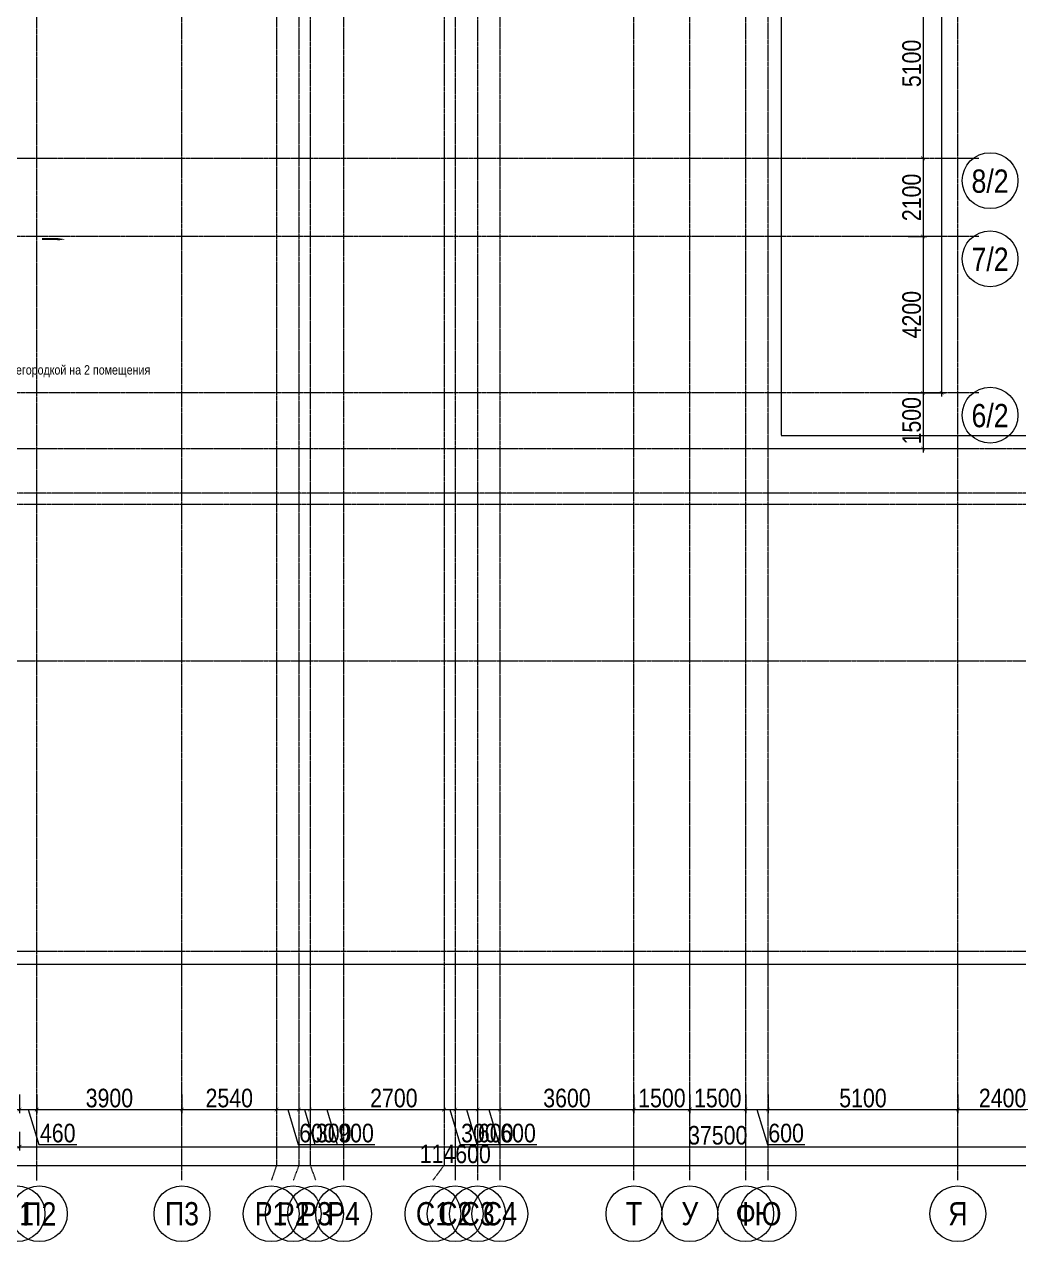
# Model space of a CAD drawing. Header units: millimetres. Extents: x 538266 to 1167394, y 114608 to 637157.
# Drawn here: x 1092160 to 1118866, y 488964 to 521669 of the extents above; entities that cross this region are included whole.
import ezdxf
from ezdxf.enums import TextEntityAlignment as Align

# ---------------------------------------------------------------- set-up
doc = ezdxf.new("R2010")
doc.units = ezdxf.units.MM
doc.linetypes.add('CENTER2', pattern=[28.575, 19.05, -3.175, 3.175, -3.175])
doc.linetypes.add('DASHED', pattern=[19.05, 12.7, -6.35])
doc.layers.get('Defpoints').update_dxf_attribs({"color": 140})
for name, color, linetype, lineweight in [('0) шт стен 3 эт', 150, 'Continuous', 60), ('АР_площадь пом', 5, 'Continuous', 5), ('РД_Оси_размер', 8, 'Continuous', 0), ('РД_Разуклонка к трапам', 124, 'Continuous', 0)]:
    doc.layers.add(name, color=color, linetype=linetype, lineweight=lineweight)
doc.layers.add('A-AREA', color=7, linetype='Continuous', lineweight=15, true_color=0x7f7f7f)
doc.layers.add('РД_Оси_100', color=7, linetype='Continuous', lineweight=0, true_color=0x525252)
doc.layers.add('АР_Делит', color=120, linetype='Continuous', lineweight=0, plot=False)
doc.styles.add('style1', font='ARIALN.TTF')
doc.styles.add('ккк', font='isocpeur.ttf', dxfattribs={"width": 0.85, "oblique": 15})
doc.dimstyles.new('Dim100_ареал', dxfattribs={"dimscale": 100, "dimtxt": 2.5, "dimasz": 1, "dimexe": 1, "dimexo": 1, "dimgap": 0.5, "dimtad": 1, "dimzin": 12, "dimdsep": 46, "dimtxsty": 'style1', "dimblk": 'ARCHTICK', "dimcen": 1, "dimdle": 1, "dimclrd": 256, "dimclre": 256, "dimaunit": 1, "dimadec": 0, "dimazin": 3, "dimtfac": 1, "dimtmove": 1, "dimatfit": 3, "dimldrblk": 'OPEN30', "dimfxl": 4, "dimfxlon": 1, "dimtolj": 1, "dimtzin": 0, "dimlwd": 9, "dimlwe": 9, "dimarcsym": 0})

# ---------------------------------------------------------------- blocks, each defined once
blk = doc.blocks.new('A-iden')
at = {"linetype": 'Continuous', "lineweight": 5}
blk.add_circle((0, -4), 3, dxfattribs=at)
at = {"color": 0, "linetype": 'Continuous', "lineweight": 20, "style": 'ккк', "width": 0.85}
blk.add_attdef('ID', text='', height=8, dxfattribs=at).set_placement((0.31, -3.85), align=Align.MIDDLE_CENTER)
blk = doc.blocks.new('_ArchTick')
at = {"color": 0, "linetype": 'ByBlock', "const_width": 0.15}
blk.add_lwpolyline([(-0.5, -0.5), (0.5, 0.5)], dxfattribs=at)
blk = doc.blocks.new('*D932')
at = {"layer": 'Defpoints', "color": 0, "transparency": 16777216}
for p in [(45600, -3255), (46060, -3255), (46060, -4255)]:
    blk.add_point(p, dxfattribs=at)
at = {"layer": 'РД_Оси_размер', "lineweight": 9, "transparency": 16777216}
for p, q in [((45600, -3855), (45600, -4355)), ((46060, -3855), (46060, -4355)), ((45500, -4255), (46160, -4255)), ((45830, -4255), (46112, -5196)), ((46112, -5196), (47133, -5196))]:
    blk.add_line(p, q, dxfattribs=at)
at = {"layer": 'РД_Оси_размер', "lineweight": 9, "transparency": 16777216, "xscale": 100, "yscale": 100, "zscale": 100, "rotation": 180}
blk.add_blockref('_ArchTick', (45600, -4255), dxfattribs=at)
at = {"layer": 'РД_Оси_размер', "lineweight": 9, "transparency": 16777216, "xscale": 100, "yscale": 100, "zscale": 100}
blk.add_blockref('_ArchTick', (46060, -4255), dxfattribs=at)
at = {"layer": 'РД_Оси_размер', "color": 0, "transparency": 16777216, "insert": (46623, -4891), "char_height": 500, "attachment_point": 5, "style": 'style1'}
blk.add_mtext('\\A1;460', dxfattribs=at)
blk = doc.blocks.new('_Open30')
at = {"color": 0, "linetype": 'ByBlock', "lineweight": -2}
for p, q in [((-1, 0.27), (0, 0)), ((0, 0), (-1, -0.27)), ((0, 0), (-1, 0))]:
    blk.add_line(p, q, dxfattribs=at)
blk = doc.blocks.new('*D933')
at = {"layer": 'Defpoints', "color": 0, "transparency": 16777216}
for p in [(46060, -3255), (49960, -3255), (49960, -4255)]:
    blk.add_point(p, dxfattribs=at)
at = {"layer": 'РД_Оси_размер', "lineweight": 9, "transparency": 16777216}
for p, q in [((46060, -3855), (46060, -4355)), ((49960, -3855), (49960, -4355)), ((45960, -4255), (50060, -4255))]:
    blk.add_line(p, q, dxfattribs=at)
at = {"layer": 'РД_Оси_размер', "lineweight": 9, "transparency": 16777216, "xscale": 100, "yscale": 100, "zscale": 100, "rotation": 180}
blk.add_blockref('_ArchTick', (46060, -4255), dxfattribs=at)
at = {"layer": 'РД_Оси_размер', "lineweight": 9, "transparency": 16777216, "xscale": 100, "yscale": 100, "zscale": 100}
blk.add_blockref('_ArchTick', (49960, -4255), dxfattribs=at)
at = {"layer": 'РД_Оси_размер', "color": 0, "transparency": 16777216, "insert": (48010, -3950), "char_height": 500, "attachment_point": 5, "style": 'style1'}
blk.add_mtext('\\A1;3900', dxfattribs=at)
blk = doc.blocks.new('*D934')
at = {"layer": 'Defpoints', "color": 0, "transparency": 16777216}
for p in [(49960, -3255), (52500, -3255), (52500, -4255)]:
    blk.add_point(p, dxfattribs=at)
at = {"layer": 'РД_Оси_размер', "lineweight": 9, "transparency": 16777216}
for p, q in [((49960, -3855), (49960, -4355)), ((52500, -3855), (52500, -4355)), ((49860, -4255), (52600, -4255))]:
    blk.add_line(p, q, dxfattribs=at)
at = {"layer": 'РД_Оси_размер', "lineweight": 9, "transparency": 16777216, "xscale": 100, "yscale": 100, "zscale": 100, "rotation": 180}
blk.add_blockref('_ArchTick', (49960, -4255), dxfattribs=at)
at = {"layer": 'РД_Оси_размер', "lineweight": 9, "transparency": 16777216, "xscale": 100, "yscale": 100, "zscale": 100}
blk.add_blockref('_ArchTick', (52500, -4255), dxfattribs=at)
at = {"layer": 'РД_Оси_размер', "color": 0, "transparency": 16777216, "insert": (51230, -3950), "char_height": 500, "attachment_point": 5, "style": 'style1'}
blk.add_mtext('\\A1;2540', dxfattribs=at)
blk = doc.blocks.new('*D935')
at = {"layer": 'Defpoints', "color": 0, "transparency": 16777216}
for p in [(52500, -3255), (53100, -3255), (53100, -4255)]:
    blk.add_point(p, dxfattribs=at)
at = {"layer": 'РД_Оси_размер', "lineweight": 9, "transparency": 16777216}
for p, q in [((52500, -3855), (52500, -4355)), ((53100, -3855), (53100, -4355)), ((52400, -4255), (53200, -4255)), ((52800, -4255), (53082, -5196)), ((53082, -5196), (54089, -5196))]:
    blk.add_line(p, q, dxfattribs=at)
at = {"layer": 'РД_Оси_размер', "lineweight": 9, "transparency": 16777216, "xscale": 100, "yscale": 100, "zscale": 100, "rotation": 180}
blk.add_blockref('_ArchTick', (52500, -4255), dxfattribs=at)
at = {"layer": 'РД_Оси_размер', "lineweight": 9, "transparency": 16777216, "xscale": 100, "yscale": 100, "zscale": 100}
blk.add_blockref('_ArchTick', (53100, -4255), dxfattribs=at)
at = {"layer": 'РД_Оси_размер', "color": 0, "transparency": 16777216, "insert": (53586, -4891), "char_height": 500, "attachment_point": 5, "style": 'style1'}
blk.add_mtext('\\A1;600', dxfattribs=at)
blk = doc.blocks.new('*D936')
at = {"layer": 'Defpoints', "color": 0, "transparency": 16777216}
for p in [(53100, -3255), (53400, -3255), (53400, -4255)]:
    blk.add_point(p, dxfattribs=at)
at = {"layer": 'РД_Оси_размер', "lineweight": 9, "transparency": 16777216}
for p, q in [((53100, -3855), (53100, -4355)), ((53400, -3855), (53400, -4355)), ((53000, -4255), (53500, -4255)), ((53250, -4255), (53532, -5196)), ((53532, -5196), (54537, -5196))]:
    blk.add_line(p, q, dxfattribs=at)
at = {"layer": 'РД_Оси_размер', "lineweight": 9, "transparency": 16777216, "xscale": 100, "yscale": 100, "zscale": 100, "rotation": 180}
blk.add_blockref('_ArchTick', (53100, -4255), dxfattribs=at)
at = {"layer": 'РД_Оси_размер', "lineweight": 9, "transparency": 16777216, "xscale": 100, "yscale": 100, "zscale": 100}
blk.add_blockref('_ArchTick', (53400, -4255), dxfattribs=at)
at = {"layer": 'РД_Оси_размер', "color": 0, "transparency": 16777216, "insert": (54035, -4891), "char_height": 500, "attachment_point": 5, "style": 'style1'}
blk.add_mtext('\\A1;300', dxfattribs=at)
blk = doc.blocks.new('*D937')
at = {"layer": 'Defpoints', "color": 0, "transparency": 16777216}
for p in [(53400, -3255), (54300, -3255), (54300, -4255)]:
    blk.add_point(p, dxfattribs=at)
at = {"layer": 'РД_Оси_размер', "lineweight": 9, "transparency": 16777216}
for p, q in [((53400, -3855), (53400, -4355)), ((54300, -3855), (54300, -4355)), ((53300, -4255), (54400, -4255)), ((53850, -4255), (54132, -5196)), ((54132, -5196), (55137, -5196))]:
    blk.add_line(p, q, dxfattribs=at)
at = {"layer": 'РД_Оси_размер', "lineweight": 9, "transparency": 16777216, "xscale": 100, "yscale": 100, "zscale": 100, "rotation": 180}
blk.add_blockref('_ArchTick', (53400, -4255), dxfattribs=at)
at = {"layer": 'РД_Оси_размер', "lineweight": 9, "transparency": 16777216, "xscale": 100, "yscale": 100, "zscale": 100}
blk.add_blockref('_ArchTick', (54300, -4255), dxfattribs=at)
at = {"layer": 'РД_Оси_размер', "color": 0, "transparency": 16777216, "insert": (54635, -4891), "char_height": 500, "attachment_point": 5, "style": 'style1'}
blk.add_mtext('\\A1;900', dxfattribs=at)
blk = doc.blocks.new('*D938')
at = {"layer": 'Defpoints', "color": 0, "transparency": 16777216}
for p in [(54300, -3255), (57000, -3255), (57000, -4255)]:
    blk.add_point(p, dxfattribs=at)
at = {"layer": 'РД_Оси_размер', "lineweight": 9, "transparency": 16777216}
for p, q in [((54300, -3855), (54300, -4355)), ((57000, -3855), (57000, -4355)), ((54200, -4255), (57100, -4255))]:
    blk.add_line(p, q, dxfattribs=at)
at = {"layer": 'РД_Оси_размер', "lineweight": 9, "transparency": 16777216, "xscale": 100, "yscale": 100, "zscale": 100, "rotation": 180}
blk.add_blockref('_ArchTick', (54300, -4255), dxfattribs=at)
at = {"layer": 'РД_Оси_размер', "lineweight": 9, "transparency": 16777216, "xscale": 100, "yscale": 100, "zscale": 100}
blk.add_blockref('_ArchTick', (57000, -4255), dxfattribs=at)
at = {"layer": 'РД_Оси_размер', "color": 0, "transparency": 16777216, "insert": (55650, -3950), "char_height": 500, "attachment_point": 5, "style": 'style1'}
blk.add_mtext('\\A1;2700', dxfattribs=at)
blk = doc.blocks.new('*D939')
at = {"layer": 'Defpoints', "color": 0, "transparency": 16777216}
for p in [(57000, -3255), (57300, -3255), (57300, -4255)]:
    blk.add_point(p, dxfattribs=at)
at = {"layer": 'РД_Оси_размер', "lineweight": 9, "transparency": 16777216}
for p, q in [((57000, -3855), (57000, -4355)), ((57300, -3855), (57300, -4355)), ((56900, -4255), (57400, -4255)), ((57150, -4255), (57432, -5196)), ((57432, -5196), (58437, -5196))]:
    blk.add_line(p, q, dxfattribs=at)
at = {"layer": 'РД_Оси_размер', "lineweight": 9, "transparency": 16777216, "xscale": 100, "yscale": 100, "zscale": 100, "rotation": 180}
blk.add_blockref('_ArchTick', (57000, -4255), dxfattribs=at)
at = {"layer": 'РД_Оси_размер', "lineweight": 9, "transparency": 16777216, "xscale": 100, "yscale": 100, "zscale": 100}
blk.add_blockref('_ArchTick', (57300, -4255), dxfattribs=at)
at = {"layer": 'РД_Оси_размер', "color": 0, "transparency": 16777216, "insert": (57935, -4891), "char_height": 500, "attachment_point": 5, "style": 'style1'}
blk.add_mtext('\\A1;300', dxfattribs=at)
blk = doc.blocks.new('*D940')
at = {"layer": 'Defpoints', "color": 0, "transparency": 16777216}
for p in [(57300, -3255), (57900, -3255), (57900, -4255)]:
    blk.add_point(p, dxfattribs=at)
at = {"layer": 'РД_Оси_размер', "lineweight": 9, "transparency": 16777216}
for p, q in [((57300, -3855), (57300, -4355)), ((57900, -3855), (57900, -4355)), ((57200, -4255), (58000, -4255)), ((57600, -4255), (57882, -5196)), ((57882, -5196), (58889, -5196))]:
    blk.add_line(p, q, dxfattribs=at)
at = {"layer": 'РД_Оси_размер', "lineweight": 9, "transparency": 16777216, "xscale": 100, "yscale": 100, "zscale": 100, "rotation": 180}
blk.add_blockref('_ArchTick', (57300, -4255), dxfattribs=at)
at = {"layer": 'РД_Оси_размер', "lineweight": 9, "transparency": 16777216, "xscale": 100, "yscale": 100, "zscale": 100}
blk.add_blockref('_ArchTick', (57900, -4255), dxfattribs=at)
at = {"layer": 'РД_Оси_размер', "color": 0, "transparency": 16777216, "insert": (58386, -4891), "char_height": 500, "attachment_point": 5, "style": 'style1'}
blk.add_mtext('\\A1;600', dxfattribs=at)
blk = doc.blocks.new('*D941')
at = {"layer": 'Defpoints', "color": 0, "transparency": 16777216}
for p in [(57900, -3255), (58500, -3255), (58500, -4255)]:
    blk.add_point(p, dxfattribs=at)
at = {"layer": 'РД_Оси_размер', "lineweight": 9, "transparency": 16777216}
for p, q in [((57900, -3855), (57900, -4355)), ((58500, -3855), (58500, -4355)), ((57800, -4255), (58600, -4255)), ((58200, -4255), (58482, -5196)), ((58482, -5196), (59489, -5196))]:
    blk.add_line(p, q, dxfattribs=at)
at = {"layer": 'РД_Оси_размер', "lineweight": 9, "transparency": 16777216, "xscale": 100, "yscale": 100, "zscale": 100, "rotation": 180}
blk.add_blockref('_ArchTick', (57900, -4255), dxfattribs=at)
at = {"layer": 'РД_Оси_размер', "lineweight": 9, "transparency": 16777216, "xscale": 100, "yscale": 100, "zscale": 100}
blk.add_blockref('_ArchTick', (58500, -4255), dxfattribs=at)
at = {"layer": 'РД_Оси_размер', "color": 0, "transparency": 16777216, "insert": (58986, -4891), "char_height": 500, "attachment_point": 5, "style": 'style1'}
blk.add_mtext('\\A1;600', dxfattribs=at)
blk = doc.blocks.new('*D942')
at = {"layer": 'Defpoints', "color": 0, "transparency": 16777216}
for p in [(58500, -3255), (62100, -3255), (62100, -4255)]:
    blk.add_point(p, dxfattribs=at)
at = {"layer": 'РД_Оси_размер', "lineweight": 9, "transparency": 16777216}
for p, q in [((58500, -3855), (58500, -4355)), ((62100, -3855), (62100, -4355)), ((58400, -4255), (62200, -4255))]:
    blk.add_line(p, q, dxfattribs=at)
at = {"layer": 'РД_Оси_размер', "lineweight": 9, "transparency": 16777216, "xscale": 100, "yscale": 100, "zscale": 100, "rotation": 180}
blk.add_blockref('_ArchTick', (58500, -4255), dxfattribs=at)
at = {"layer": 'РД_Оси_размер', "lineweight": 9, "transparency": 16777216, "xscale": 100, "yscale": 100, "zscale": 100}
blk.add_blockref('_ArchTick', (62100, -4255), dxfattribs=at)
at = {"layer": 'РД_Оси_размер', "color": 0, "transparency": 16777216, "insert": (60300, -3950), "char_height": 500, "attachment_point": 5, "style": 'style1'}
blk.add_mtext('\\A1;3600', dxfattribs=at)
blk = doc.blocks.new('*D943')
at = {"layer": 'Defpoints', "color": 0, "transparency": 16777216}
for p in [(62100, -3255), (63600, -3255), (63600, -4255)]:
    blk.add_point(p, dxfattribs=at)
at = {"layer": 'РД_Оси_размер', "lineweight": 9, "transparency": 16777216}
for p, q in [((62100, -3855), (62100, -4355)), ((63600, -3855), (63600, -4355)), ((62000, -4255), (63700, -4255))]:
    blk.add_line(p, q, dxfattribs=at)
at = {"layer": 'РД_Оси_размер', "lineweight": 9, "transparency": 16777216, "xscale": 100, "yscale": 100, "zscale": 100, "rotation": 180}
blk.add_blockref('_ArchTick', (62100, -4255), dxfattribs=at)
at = {"layer": 'РД_Оси_размер', "lineweight": 9, "transparency": 16777216, "xscale": 100, "yscale": 100, "zscale": 100}
blk.add_blockref('_ArchTick', (63600, -4255), dxfattribs=at)
at = {"layer": 'РД_Оси_размер', "color": 0, "transparency": 16777216, "insert": (62850, -3950), "char_height": 500, "attachment_point": 5, "style": 'style1'}
blk.add_mtext('\\A1;1500', dxfattribs=at)
blk = doc.blocks.new('*D944')
at = {"layer": 'Defpoints', "color": 0, "transparency": 16777216}
for p in [(63600, -3255), (65100, -3255), (65100, -4255)]:
    blk.add_point(p, dxfattribs=at)
at = {"layer": 'РД_Оси_размер', "lineweight": 9, "transparency": 16777216}
for p, q in [((63600, -3855), (63600, -4355)), ((65100, -3855), (65100, -4355)), ((63500, -4255), (65200, -4255))]:
    blk.add_line(p, q, dxfattribs=at)
at = {"layer": 'РД_Оси_размер', "lineweight": 9, "transparency": 16777216, "xscale": 100, "yscale": 100, "zscale": 100, "rotation": 180}
blk.add_blockref('_ArchTick', (63600, -4255), dxfattribs=at)
at = {"layer": 'РД_Оси_размер', "lineweight": 9, "transparency": 16777216, "xscale": 100, "yscale": 100, "zscale": 100}
blk.add_blockref('_ArchTick', (65100, -4255), dxfattribs=at)
at = {"layer": 'РД_Оси_размер', "color": 0, "transparency": 16777216, "insert": (64350, -3950), "char_height": 500, "attachment_point": 5, "style": 'style1'}
blk.add_mtext('\\A1;1500', dxfattribs=at)
blk = doc.blocks.new('*D945')
at = {"layer": 'Defpoints', "color": 0, "transparency": 16777216}
for p in [(65100, -3255), (65700, -3255), (65700, -4255)]:
    blk.add_point(p, dxfattribs=at)
at = {"layer": 'РД_Оси_размер', "lineweight": 9, "transparency": 16777216}
for p, q in [((65100, -3855), (65100, -4355)), ((65700, -3855), (65700, -4355)), ((65000, -4255), (65800, -4255)), ((65400, -4255), (65682, -5196)), ((65682, -5196), (66689, -5196))]:
    blk.add_line(p, q, dxfattribs=at)
at = {"layer": 'РД_Оси_размер', "lineweight": 9, "transparency": 16777216, "xscale": 100, "yscale": 100, "zscale": 100, "rotation": 180}
blk.add_blockref('_ArchTick', (65100, -4255), dxfattribs=at)
at = {"layer": 'РД_Оси_размер', "lineweight": 9, "transparency": 16777216, "xscale": 100, "yscale": 100, "zscale": 100}
blk.add_blockref('_ArchTick', (65700, -4255), dxfattribs=at)
at = {"layer": 'РД_Оси_размер', "color": 0, "transparency": 16777216, "insert": (66186, -4891), "char_height": 500, "attachment_point": 5, "style": 'style1'}
blk.add_mtext('\\A1;600', dxfattribs=at)
blk = doc.blocks.new('*D946')
at = {"layer": 'Defpoints', "color": 0, "transparency": 16777216}
for p in [(65700, -3255), (70800, -3255), (70800, -4255)]:
    blk.add_point(p, dxfattribs=at)
at = {"layer": 'РД_Оси_размер', "lineweight": 9, "transparency": 16777216}
for p, q in [((65700, -3855), (65700, -4355)), ((70800, -3855), (70800, -4355)), ((65600, -4255), (70900, -4255))]:
    blk.add_line(p, q, dxfattribs=at)
at = {"layer": 'РД_Оси_размер', "lineweight": 9, "transparency": 16777216, "xscale": 100, "yscale": 100, "zscale": 100, "rotation": 180}
blk.add_blockref('_ArchTick', (65700, -4255), dxfattribs=at)
at = {"layer": 'РД_Оси_размер', "lineweight": 9, "transparency": 16777216, "xscale": 100, "yscale": 100, "zscale": 100}
blk.add_blockref('_ArchTick', (70800, -4255), dxfattribs=at)
at = {"layer": 'РД_Оси_размер', "color": 0, "transparency": 16777216, "insert": (68250, -3950), "char_height": 500, "attachment_point": 5, "style": 'style1'}
blk.add_mtext('\\A1;5100', dxfattribs=at)
blk = doc.blocks.new('*D947')
at = {"layer": 'Defpoints', "color": 0, "transparency": 16777216}
for p in [(70800, -3255), (73200, -3255), (73200, -4255)]:
    blk.add_point(p, dxfattribs=at)
at = {"layer": 'РД_Оси_размер', "lineweight": 9, "transparency": 16777216}
for p, q in [((70800, -3855), (70800, -4355)), ((73200, -3855), (73200, -4355)), ((70700, -4255), (73300, -4255))]:
    blk.add_line(p, q, dxfattribs=at)
at = {"layer": 'РД_Оси_размер', "lineweight": 9, "transparency": 16777216, "xscale": 100, "yscale": 100, "zscale": 100, "rotation": 180}
blk.add_blockref('_ArchTick', (70800, -4255), dxfattribs=at)
at = {"layer": 'РД_Оси_размер', "lineweight": 9, "transparency": 16777216, "xscale": 100, "yscale": 100, "zscale": 100}
blk.add_blockref('_ArchTick', (73200, -4255), dxfattribs=at)
at = {"layer": 'РД_Оси_размер', "color": 0, "transparency": 16777216, "insert": (72000, -3950), "char_height": 500, "attachment_point": 5, "style": 'style1'}
blk.add_mtext('\\A1;2400', dxfattribs=at)
blk = doc.blocks.new('*D832')
at = {"layer": 'Defpoints', "color": 0, "transparency": 16777216}
for p in [(0, -3255), (114600, -3255), (114600, -5755)]:
    blk.add_point(p, dxfattribs=at)
at = {"layer": 'РД_Оси_размер', "lineweight": 9, "transparency": 16777216}
for p, q in [((0, -5355), (0, -5855)), ((114600, -5355), (114600, -5855)), ((-100, -5755), (114700, -5755))]:
    blk.add_line(p, q, dxfattribs=at)
at = {"layer": 'РД_Оси_размер', "lineweight": 9, "transparency": 16777216, "xscale": 100, "yscale": 100, "zscale": 100, "rotation": 180}
blk.add_blockref('_ArchTick', (0, -5755), dxfattribs=at)
at = {"layer": 'РД_Оси_размер', "lineweight": 9, "transparency": 16777216, "xscale": 100, "yscale": 100, "zscale": 100}
blk.add_blockref('_ArchTick', (114600, -5755), dxfattribs=at)
at = {"layer": 'РД_Оси_размер', "color": 0, "transparency": 16777216, "insert": (57300, -5450), "char_height": 500, "attachment_point": 5, "style": 'style1'}
blk.add_mtext('\\A1;114600', dxfattribs=at)
blk = doc.blocks.new('*D886')
at = {"layer": 'Defpoints', "color": 0, "transparency": 16777216}
for p in [(68364, 68320), (70364, 68320), (68364, 15000)]:
    blk.add_point(p, dxfattribs=at)
at = {"layer": 'РД_Оси_размер', "lineweight": 9, "transparency": 16777216}
for p, q in [((70364, 14900), (70364, 68420)), ((69964, 68320), (70464, 68320)), ((69964, 15000), (70464, 15000))]:
    blk.add_line(p, q, dxfattribs=at)
at = {"layer": 'РД_Оси_размер', "lineweight": 9, "transparency": 16777216, "xscale": 100, "yscale": 100, "zscale": 100}
for p, rotation in [((70364, 68320), 90), ((70364, 15000), 270)]:
    blk.add_blockref('_ArchTick', p, dxfattribs=dict(at, rotation=rotation))
at = {"layer": 'РД_Оси_размер', "color": 0, "transparency": 16777216, "insert": (70059, 41660), "char_height": 500, "attachment_point": 5, "rotation": 90, "style": 'style1'}
blk.add_mtext('\\A1;53320', dxfattribs=at)
blk = doc.blocks.new('*D844')
at = {"layer": 'Defpoints', "color": 0, "transparency": 16777216}
for p in [(68364, 26400), (68364, 21300), (69864, 21300)]:
    blk.add_point(p, dxfattribs=at)
at = {"layer": 'РД_Оси_размер', "lineweight": 9, "transparency": 16777216}
for p, q in [((69864, 26500), (69864, 21200)), ((69464, 26400), (69964, 26400)), ((69464, 21300), (69964, 21300))]:
    blk.add_line(p, q, dxfattribs=at)
at = {"layer": 'РД_Оси_размер', "lineweight": 9, "transparency": 16777216, "xscale": 100, "yscale": 100, "zscale": 100}
for p, rotation in [((69864, 26400), 90), ((69864, 21300), 270)]:
    blk.add_blockref('_ArchTick', p, dxfattribs=dict(at, rotation=rotation))
at = {"layer": 'РД_Оси_размер', "color": 0, "transparency": 16777216, "insert": (69559, 23850), "char_height": 500, "attachment_point": 5, "rotation": 90, "style": 'style1'}
blk.add_mtext('\\A1;5100', dxfattribs=at)
blk = doc.blocks.new('*D845')
at = {"layer": 'Defpoints', "color": 0, "transparency": 16777216}
for p in [(68364, 21300), (68364, 19200), (69864, 19200)]:
    blk.add_point(p, dxfattribs=at)
at = {"layer": 'РД_Оси_размер', "lineweight": 9, "transparency": 16777216}
for p, q in [((69464, 21300), (69964, 21300)), ((69864, 21400), (69864, 19100)), ((69464, 19200), (69964, 19200))]:
    blk.add_line(p, q, dxfattribs=at)
at = {"layer": 'РД_Оси_размер', "lineweight": 9, "transparency": 16777216, "xscale": 100, "yscale": 100, "zscale": 100}
for p, rotation in [((69864, 21300), 90), ((69864, 19200), 270)]:
    blk.add_blockref('_ArchTick', p, dxfattribs=dict(at, rotation=rotation))
at = {"layer": 'РД_Оси_размер', "color": 0, "transparency": 16777216, "insert": (69559, 20250), "char_height": 500, "attachment_point": 5, "rotation": 90, "style": 'style1'}
blk.add_mtext('\\A1;2100', dxfattribs=at)
blk = doc.blocks.new('*D846')
at = {"layer": 'Defpoints', "color": 0, "transparency": 16777216}
for p in [(68364, 19200), (68364, 15000), (69864, 15000)]:
    blk.add_point(p, dxfattribs=at)
at = {"layer": 'РД_Оси_размер', "lineweight": 9, "transparency": 16777216}
for p, q in [((69864, 19300), (69864, 14900)), ((69464, 19200), (69964, 19200)), ((69464, 15000), (69964, 15000))]:
    blk.add_line(p, q, dxfattribs=at)
at = {"layer": 'РД_Оси_размер', "lineweight": 9, "transparency": 16777216, "xscale": 100, "yscale": 100, "zscale": 100}
for p, rotation in [((69864, 19200), 90), ((69864, 15000), 270)]:
    blk.add_blockref('_ArchTick', p, dxfattribs=dict(at, rotation=rotation))
at = {"layer": 'РД_Оси_размер', "color": 0, "transparency": 16777216, "insert": (69559, 17100), "char_height": 500, "attachment_point": 5, "rotation": 90, "style": 'style1'}
blk.add_mtext('\\A1;4200', dxfattribs=at)
blk = doc.blocks.new('*D847')
at = {"layer": 'Defpoints', "color": 0, "transparency": 16777216}
for p in [(68364, 15000), (68364, 13500), (69864, 13500)]:
    blk.add_point(p, dxfattribs=at)
at = {"layer": 'РД_Оси_размер', "lineweight": 9, "transparency": 16777216}
for p, q in [((69864, 15100), (69864, 13400)), ((69464, 15000), (69964, 15000)), ((69464, 13500), (69964, 13500))]:
    blk.add_line(p, q, dxfattribs=at)
at = {"layer": 'РД_Оси_размер', "lineweight": 9, "transparency": 16777216, "xscale": 100, "yscale": 100, "zscale": 100}
for p, rotation in [((69864, 15000), 90), ((69864, 13500), 270)]:
    blk.add_blockref('_ArchTick', p, dxfattribs=dict(at, rotation=rotation))
at = {"layer": 'РД_Оси_размер', "color": 0, "transparency": 16777216, "insert": (69559, 14250), "char_height": 500, "attachment_point": 5, "rotation": 90, "style": 'style1'}
blk.add_mtext('\\A1;1500', dxfattribs=at)
blk = doc.blocks.new('*D852')
at = {"layer": 'Defpoints', "color": 0, "transparency": 16777216}
for p in [(45600, -3255), (83100, -3255), (83100, -5255)]:
    blk.add_point(p, dxfattribs=at)
at = {"layer": 'РД_Оси_размер', "lineweight": 9, "transparency": 16777216}
for p, q in [((45600, -4855), (45600, -5355)), ((83100, -4855), (83100, -5355)), ((45500, -5255), (83200, -5255))]:
    blk.add_line(p, q, dxfattribs=at)
at = {"layer": 'РД_Оси_размер', "lineweight": 9, "transparency": 16777216, "xscale": 100, "yscale": 100, "zscale": 100, "rotation": 180}
blk.add_blockref('_ArchTick', (45600, -5255), dxfattribs=at)
at = {"layer": 'РД_Оси_размер', "lineweight": 9, "transparency": 16777216, "xscale": 100, "yscale": 100, "zscale": 100}
blk.add_blockref('_ArchTick', (83100, -5255), dxfattribs=at)
at = {"layer": 'РД_Оси_размер', "color": 0, "transparency": 16777216, "insert": (64350, -4950), "char_height": 500, "attachment_point": 5, "style": 'style1'}
blk.add_mtext('\\A1;37500', dxfattribs=at)
blk = doc.blocks.new('MOK-МаркаПомещения1')
at = {"layer": 'A-AREA', "color": 0}
blk.add_line((-3.65, -1.94), (3.65, -1.94), dxfattribs=at)
at = {"layer": 'A-AREA', "color": 0, "style": 'style1'}
blk.add_attdef('АР-ПОМЕЩЕНИЕ:ПЛОЩАДЬ', text='', height=3, dxfattribs=at).set_placement((0, 0), align=Align.MIDDLE)
at = {"layer": 'Defpoints', "style": 'style1', "flags": 8}
blk.add_attdef('АР-ПОМЕЩЕНИЕ:НАИМЕНОВАНИЕ', text='', height=1, dxfattribs=at).set_placement((0, 2.96), align=Align.MIDDLE)
blk = doc.blocks.new('*U634')
at = {"layer": 'АР_площадь пом', "color": 5, "linetype": 'Continuous', "lineweight": 5}
ref = blk.add_blockref('MOK-МаркаПомещения1', (0, 0), dxfattribs=dict(at, xscale=100, yscale=100, zscale=100))
ref.add_attrib('АР-ПОМЕЩЕНИЕ:НАИМЕНОВАНИЕ', 'Кабинет иностранного языка с возможностью деления трансформируемой перегородкой на 2 помещения', dxfattribs={"layer": 'Defpoints', "height": 100, "style": 'style1'}).set_placement((0, 296), align=Align.MIDDLE)
ref.add_attrib('АР-ПОМЕЩЕНИЕ:ПЛОЩАДЬ', '127.90', dxfattribs={"layer": 'A-AREA', "color": 0, "height": 300, "style": 'style1'}).set_placement((0, 0), align=Align.MIDDLE)
blk = doc.blocks.new('3_этаж1')
at = {"layer": 'РД_Разуклонка к трапам', "color": 18, "lineweight": 25, "ltscale": 2, "true_color": 0x000000}
blk.add_line((731008, 515894), (730588, 515894), dxfattribs=at)
blk.add_solid([(731008, 515927), (731208, 515894), (731008, 515860)], dxfattribs=at)
at = {"layer": 'АР_площадь пом', "color": 5, "linetype": 'Continuous', "lineweight": 5, "xscale": 2.5, "yscale": 2.5}
blk.add_blockref('*U634', (726399, 511617), dxfattribs=at)
blk = doc.blocks.new('СОШ_2200_АР_ОСИ_М100_28.05.24')
at = {"layer": 'АР_Делит', "color": 251, "linetype": 'DASHED', "true_color": 0x636466}
blk.add_lwpolyline([(114955, 135155), (114955, -355), (93595.036, -355), (93595.036, 13855), (94145, 13855), (94145, 68320), (66055, 68320), (66055, 13857.73), (83455, 13857.73), (83455, -355), (45245, -355), (45245, 13145), (44695, 13145), (44695, 26755), (45245, 26755), (45245, 68320), (20455, 68320), (20455, 26755), (27955, 26755), (27955, 13145), (-355, 13145), (-355, 100855)], dxfattribs=at)
at = {"layer": 'РД_Оси_100', "color": 251, "linetype": 'CENTER2', "true_color": 0x636466}
for p, q in [((49960, -6155), (49960, 139938.679)), ((63600, -6155), (63600, 139938.679)), ((65100, -6155), (65100, 139938.679)), ((70800, -6155), (70800, 90900)), ((62100, -6155), (62100, 73302.739)), ((71363.995, 19200), (33000, 19200)), ((71363.995, 15000), (33000, 15000)), ((33000, 13500), (85055, 13500)), ((65700, 13500), (71364.045, 13500)), ((33000, 7800), (85055, 7800)), ((33000, 0), (85055, 0))]:
    blk.add_line(p, q, dxfattribs=at)
for points in [[(46060, -6163.105), (46060, 139538.679), (46130, 139938.679)], [(52500, 139938.679), (52500, -5755), (52358.276, -6155)], [(53100, 139938.679), (53100, -5755), (52949.266, -6155)], [(54300, 139938.679), (54300, -6155)], [(57300, 139938.679), (57300, -6155)], [(58500, 139938.679), (58500, -6155)], [(65700, -6155), (65700, 139938.679)], [(53400, 70753.904), (53400, -5755), (53550, -6155)], [(57000, 70839.76), (57000, -5755), (56700, -6155)], [(57900, 70753.904), (57900, -6155)], [(33000, 21300), (71363.995, 21300)], [(85055, 12300), (33500, 12300), (33000, 12450)], [(85055, 12000), (33500, 12000), (33000, 11850)]]:
    blk.add_lwpolyline(points, dxfattribs=at)
at = {"layer": 'РД_Оси_100', "color": 251, "true_color": 0x636466}
ref = blk.add_blockref('A-iden', (71663.995, 21700), dxfattribs=dict(at, xscale=250, yscale=250, zscale=250))
ref.add_attrib('ID', '8/2', dxfattribs={"layer": '0', "linetype": 'Continuous', "height": 625, "style": 'style1'}).set_placement((71663.995, 20700), align=Align.MIDDLE)
ref = blk.add_blockref('A-iden', (71663.995, 19600), dxfattribs=dict(at, xscale=250, yscale=250, zscale=250))
ref.add_attrib('ID', '7/2', dxfattribs={"layer": '0', "linetype": 'Continuous', "height": 625, "style": 'style1'}).set_placement((71663.995, 18600), align=Align.MIDDLE)
ref = blk.add_blockref('A-iden', (71663.995, 15400), dxfattribs=dict(at, xscale=250, yscale=250, zscale=250))
ref.add_attrib('ID', '6/2', dxfattribs={"layer": '0', "linetype": 'Continuous', "height": 625, "style": 'style1'}).set_placement((71663.995, 14400), align=Align.MIDDLE)
ref = blk.add_blockref('A-iden', (45529.266, -6054.999), dxfattribs=dict(at, xscale=250, yscale=250, zscale=250))
ref.add_attrib('ID', 'П1', dxfattribs={"layer": '0', "linetype": 'Continuous', "height": 625, "style": 'style1'}).set_placement((45529.266, -7054.999), align=Align.MIDDLE)
ref = blk.add_blockref('A-iden', (46129.266, -6054.999), dxfattribs=dict(at, xscale=250, yscale=250, zscale=250))
ref.add_attrib('ID', 'П2', dxfattribs={"layer": '0', "linetype": 'Continuous', "height": 625, "style": 'style1'}).set_placement((46129.266, -7054.999), align=Align.MIDDLE)
ref = blk.add_blockref('A-iden', (49960, -6054.999), dxfattribs=dict(at, xscale=250, yscale=250, zscale=250))
ref.add_attrib('ID', 'П3', dxfattribs={"layer": '0', "linetype": 'Continuous', "height": 625, "style": 'style1'}).set_placement((49960, -7054.999), align=Align.MIDDLE)
ref = blk.add_blockref('A-iden', (52353.771, -6054.966), dxfattribs=dict(at, xscale=250, yscale=250, zscale=250))
ref.add_attrib('ID', 'Р1', dxfattribs={"layer": '0', "linetype": 'Continuous', "height": 625, "style": 'style1'}).set_placement((52353.771, -7054.966), align=Align.MIDDLE)
ref = blk.add_blockref('A-iden', (52948.532, -6054.999), dxfattribs=dict(at, xscale=250, yscale=250, zscale=250))
ref.add_attrib('ID', 'Р2', dxfattribs={"layer": '0', "linetype": 'Continuous', "height": 625, "style": 'style1'}).set_placement((52948.532, -7054.999), align=Align.MIDDLE)
ref = blk.add_blockref('A-iden', (53549.266, -6054.999), dxfattribs=dict(at, xscale=250, yscale=250, zscale=250))
ref.add_attrib('ID', 'Р3', dxfattribs={"layer": '0', "linetype": 'Continuous', "height": 625, "style": 'style1'}).set_placement((53549.266, -7054.999), align=Align.MIDDLE)
ref = blk.add_blockref('A-iden', (54300.734, -6054.999), dxfattribs=dict(at, xscale=250, yscale=250, zscale=250))
ref.add_attrib('ID', 'Р4', dxfattribs={"layer": '0', "linetype": 'Continuous', "height": 625, "style": 'style1'}).set_placement((54300.734, -7054.999), align=Align.MIDDLE)
ref = blk.add_blockref('A-iden', (56700, -6055), dxfattribs=dict(at, xscale=250, yscale=250, zscale=250))
ref.add_attrib('ID', 'С1', dxfattribs={"layer": '0', "linetype": 'Continuous', "height": 625, "style": 'style1'}).set_placement((56700, -7055), align=Align.MIDDLE)
ref = blk.add_blockref('A-iden', (57299.266, -6054.999), dxfattribs=dict(at, xscale=250, yscale=250, zscale=250))
ref.add_attrib('ID', 'С2', dxfattribs={"layer": '0', "linetype": 'Continuous', "height": 625, "style": 'style1'}).set_placement((57299.266, -7054.999), align=Align.MIDDLE)
ref = blk.add_blockref('A-iden', (57899.266, -6054.999), dxfattribs=dict(at, xscale=250, yscale=250, zscale=250))
ref.add_attrib('ID', 'С3', dxfattribs={"layer": '0', "linetype": 'Continuous', "height": 625, "style": 'style1'}).set_placement((57899.266, -7054.999), align=Align.MIDDLE)
ref = blk.add_blockref('A-iden', (58499.266, -6054.999), dxfattribs=dict(at, xscale=250, yscale=250, zscale=250))
ref.add_attrib('ID', 'С4', dxfattribs={"layer": '0', "linetype": 'Continuous', "height": 625, "style": 'style1'}).set_placement((58499.266, -7054.999), align=Align.MIDDLE)
ref = blk.add_blockref('A-iden', (62100, -6054.999), dxfattribs=dict(at, xscale=250, yscale=250, zscale=250))
ref.add_attrib('ID', 'Т', dxfattribs={"layer": '0', "linetype": 'Continuous', "height": 625, "style": 'style1'}).set_placement((62100, -7054.999), align=Align.MIDDLE)
ref = blk.add_blockref('A-iden', (63600, -6054.999), dxfattribs=dict(at, xscale=250, yscale=250, zscale=250))
ref.add_attrib('ID', 'У', dxfattribs={"layer": '0', "linetype": 'Continuous', "height": 625, "style": 'style1'}).set_placement((63600, -7054.999), align=Align.MIDDLE)
ref = blk.add_blockref('A-iden', (65100, -6054.999), dxfattribs=dict(at, xscale=250, yscale=250, zscale=250))
ref.add_attrib('ID', 'Ф', dxfattribs={"layer": '0', "linetype": 'Continuous', "height": 625, "style": 'style1'}).set_placement((65100, -7054.999), align=Align.MIDDLE)
ref = blk.add_blockref('A-iden', (65700.734, -6054.999), dxfattribs=dict(at, xscale=250, yscale=250, zscale=250))
ref.add_attrib('ID', 'Ю', dxfattribs={"layer": '0', "linetype": 'Continuous', "height": 625, "style": 'style1'}).set_placement((65700.734, -7054.999), align=Align.MIDDLE)
ref = blk.add_blockref('A-iden', (70800, -6054.999), dxfattribs=dict(at, xscale=250, yscale=250, zscale=250))
ref.add_attrib('ID', 'Я', dxfattribs={"layer": '0', "linetype": 'Continuous', "height": 625, "style": 'style1'}).set_placement((70800, -7054.999), align=Align.MIDDLE)
at = {"layer": 'РД_Оси_размер', "color": 251, "true_color": 0x636466}
for base, p1, p2, picture, middle in [((70363.995, 68320), (68363.995, 15000), (68363.995, 68320), '*D886', (70058.709, 41660)), ((69863.995, 21300), (68363.995, 26400), (68363.995, 21300), '*D844', (69558.709, 23850)), ((69863.995, 19200), (68363.995, 21300), (68363.995, 19200), '*D845', (69558.709, 20250)), ((69863.995, 15000), (68363.995, 19200), (68363.995, 15000), '*D846', (69558.709, 17100)), ((69863.995, 13500), (68363.995, 15000), (68363.995, 13500), '*D847', (69558.709, 14250))]:
    dim = blk.add_linear_dim(base=base, p1=p1, p2=p2, angle=90, dimstyle='Dim100_ареал', override={"dimtxt": 5}, dxfattribs=at)
    dim.commit()
    dim.dimension.update_dxf_attribs({"geometry": picture, "text_midpoint": middle})
for base, p1, p2, picture, middle in [((114600, -5755), (0, -3255), (114600, -3255), '*D832', (57300, -5449.714)), ((46060, -4255), (45600, -3255), (46060, -3255), '*D932', (46162.258, -4890.573)), ((83100, -5255), (45600, -3255), (83100, -3255), '*D852', (64350, -4949.714)), ((49960, -4255), (46060, -3255), (49960, -3255), '*D933', (48010, -3949.714)), ((52500, -4255), (49960, -3255), (52500, -3255), '*D934', (51230, -3949.714)), ((53100, -4255), (52500, -3255), (53100, -3255), '*D935', (53132.258, -4890.573)), ((53400, -4255), (53100, -3255), (53400, -3255), '*D936', (53582.258, -4890.573)), ((54300, -4255), (53400, -3255), (54300, -3255), '*D937', (54182.258, -4890.573)), ((57000, -4255), (54300, -3255), (57000, -3255), '*D938', (55650, -3949.714)), ((57300, -4255), (57000, -3255), (57300, -3255), '*D939', (57482.258, -4890.573)), ((57900, -4255), (57300, -3255), (57900, -3255), '*D940', (57932.258, -4890.573)), ((58500, -4255), (57900, -3255), (58500, -3255), '*D941', (58532.258, -4890.573)), ((62100, -4255), (58500, -3255), (62100, -3255), '*D942', (60300, -3949.714)), ((63600, -4255), (62100, -3255), (63600, -3255), '*D943', (62850, -3949.714)), ((65100, -4255), (63600, -3255), (65100, -3255), '*D944', (64350, -3949.714)), ((65700, -4255), (65100, -3255), (65700, -3255), '*D945', (65732.258, -4890.573)), ((70800, -4255), (65700, -3255), (70800, -3255), '*D946', (68250, -3949.714)), ((73200, -4255), (70800, -3255), (73200, -3255), '*D947', (72000, -3949.714))]:
    dim = blk.add_linear_dim(base=base, p1=p1, p2=p2, dimstyle='Dim100_ареал', override={"dimtxt": 5}, dxfattribs=at)
    dim.commit()
    dim.dimension.update_dxf_attribs({"geometry": picture, "text_midpoint": middle})

msp = doc.modelspace()

# ---------------------------------------------------------------- block references
at = {"layer": '0) шт стен 3 эт', "color": 5, "lineweight": 25}
msp.add_blockref('3_этаж1', (362050, 0), dxfattribs=at)
at = {"layer": 'РД_Оси_100', "lineweight": 25}
msp.add_blockref('СОШ_2200_АР_ОСИ_М100_28.05.24', (1046434, 496769), dxfattribs=at)

doc.saveas('drawing.dxf')
